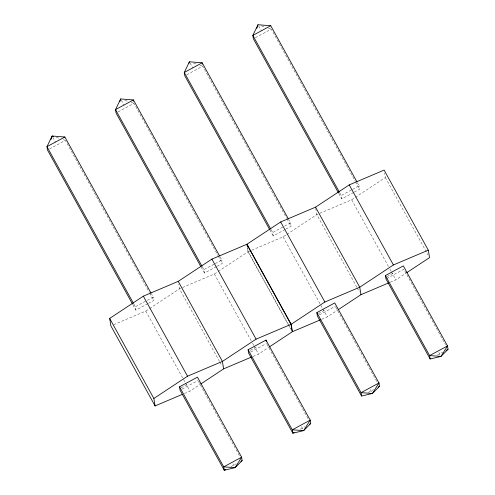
<?xml version="1.0" encoding="UTF-8"?>
<svg xmlns="http://www.w3.org/2000/svg" width="495" height="495" viewBox="0 0 495 495"><rect width="100%" height="100%" fill="white"/><g stroke="black" fill="none" stroke-linecap="round" stroke-linejoin="round"><path stroke-width="0.37" stroke-dasharray="2.48 1.86" d="M113.677 324.695L145.778 311.077L148.952 308.979M149.589 308.558L179.45 288.82L214.341 274.02L217.522 271.922M218.153 271.501L248.014 251.763L247.283 247.29M288.313 324.324L248.205 251.67L283.097 236.87L286.277 234.772M286.908 234.352L316.769 214.613L351.66 199.813L385.333 177.556L384.603 173.083M184.388 393.5L189.969 391.13L200.135 384.411M252.951 356.443L258.532 354.074L268.698 347.354M321.707 319.294L327.288 316.924L337.454 310.204M390.27 282.237L395.851 279.867L406.018 273.147M49.481 148.97L65.39 140.382L149.292 292.372M118.045 111.913L133.953 103.325L217.862 255.315M186.801 74.764L202.709 66.175L286.617 218.165M255.364 37.707L271.272 29.118L355.181 181.108M353.69 192.437L341.76 198.885L341.228 195.5L351.834 189.771M352.496 189.418L359.129 185.835L357.26 182.457M147.807 303.701L135.871 310.148L135.345 306.764L146.613 300.675M147.275 300.323L153.24 297.099L151.377 293.721M216.371 266.644L204.441 273.091L203.909 269.707L214.514 263.977M215.177 263.625L221.81 260.042L219.941 256.664M285.126 229.494L273.19 235.942L272.665 232.557L283.932 226.469M284.594 226.116L290.559 222.892L288.696 219.514M148.469 303.348L153.772 300.484L153.24 297.099M217.033 266.291L222.335 263.427L221.81 260.042M285.788 229.136L291.091 226.277L290.559 222.892M354.352 192.085L359.655 189.22L359.129 185.835M181.077 387.82L188.75 383.675M250.284 350.417L257.313 346.618M318.396 313.607L326.069 309.468M386.966 276.556L394.633 272.411M386.614 278.58L403.846 269.268L445.438 344.613M182.055 389.126L197.963 380.531M250.619 352.069L266.527 343.474M319.374 314.919L335.282 306.325M230.88 466.667L236.183 463.803M300.112 429.258L304.753 426.746M368.2 392.461L373.502 389.596M437.432 355.051L442.734 352.186M261.49 25.901L265.685 27.274M268.476 28.196L271.272 29.118M193.625 63.187L197.115 64.331M199.912 65.253L202.01 65.94M124.87 100.337L128.36 101.481M131.156 102.403L133.953 103.325M56.306 137.393L59.796 138.538M63.292 139.689L64.69 140.147M385.333 177.556L428.039 254.919M355.552 181.789L359.655 189.22M258.681 25.994L261.434 30.975M438.836 352.477L440.284 355.088M351.66 199.813L388.427 266.409M389.911 269.101L391.025 271.118M391.397 271.792L395.851 279.867M339.737 192.803L341.228 195.5M338.778 193.483L341.76 198.885M356.876 287.267L316.769 214.613L315.674 207.906M357.248 287.942L359.475 291.976M286.989 218.846L291.091 226.277M335.653 306.999L376.868 381.67M190.117 63.051L192.864 68.032M370.272 389.534L371.72 392.145M283.097 236.87L322.462 308.175M322.833 308.849L327.288 316.924M271.173 229.853L272.665 232.557M269.837 229.859L273.19 235.942M288.684 324.998L290.912 329.033M248.014 251.763L290.72 329.125M218.233 255.995L222.335 263.427M266.898 344.149L308.119 418.82M121.362 100.2L124.115 105.181M301.517 426.684L302.965 429.295M214.341 274.02L251.107 340.616M252.592 343.307L253.706 345.331M254.077 345.999L258.532 354.074M202.418 267.009L203.909 269.707M201.081 267.009L204.441 273.091M219.557 361.474L179.45 288.82L178.72 284.347M219.929 362.148L222.156 366.182M149.669 293.052L153.772 300.484M198.334 381.206L239.92 456.545M52.798 137.257L55.545 142.238M232.953 463.741L234.395 466.352M145.778 311.077L185.142 382.381M185.514 383.056L189.969 391.13M133.854 304.06L135.345 306.764M132.889 304.747L135.871 310.148M247.593 247.946L248.205 251.67"/><path stroke-width="0.74" d="M50.954 139.522L52.111 136.014L64.864 136.997L151.006 293.046M119.753 101.766L120.675 98.957L133.427 99.941L219.57 255.989M188.966 63.212L189.43 61.807L202.183 62.791L288.325 218.84M256.843 28.258L257.994 24.75L270.746 25.734L356.889 181.783M120.675 98.957L115.527 109.605L116.059 112.99L200.71 266.335M189.43 61.807L184.282 72.456L184.814 75.84L269.466 229.185M257.994 24.75L252.852 35.399L253.378 38.783L338.401 192.803M242.148 460.585L235.119 467.657L224.254 470.25L180.062 390.196L179.537 386.818L197.431 377.147L241.622 457.201L242.148 460.585L240.824 461.297M310.718 423.528L303.683 430.607L292.817 433.193L248.626 353.145L248.1 349.761L265.994 340.09L310.186 420.144L310.718 423.528L309.387 424.24M379.473 386.378L372.438 393.451L361.573 396.043L317.382 315.989L316.856 312.611L334.75 302.94L378.941 382.994L379.473 386.378L378.143 387.09M448.037 349.321L441.002 356.394L430.136 358.986L385.952 278.933L385.419 275.554L403.32 265.883L447.505 345.937L448.037 349.321L446.045 350.392M182.29 394.385L155.077 405.931L110.886 325.877L109.667 318.421L143.34 296.165L178.231 281.364L211.903 259.114L246.795 244.313L290.986 324.361L292.205 331.817L269.336 346.933M247.352 246.454L246.986 244.214L280.659 221.958L315.55 207.158L349.223 184.907L384.114 170.101L428.305 250.154L429.524 257.61L406.655 272.726M155.077 405.931L153.858 398.475L187.531 376.219L222.422 361.418L256.094 339.162L290.986 324.361M200.766 383.99L223.641 368.874L251.553 357.031M320.308 319.881L292.397 331.724L291.178 324.268L324.85 302.012L359.741 287.211L393.414 264.955L428.305 250.154M338.091 309.783L360.96 294.667L388.872 282.824M270.746 25.734L252.852 35.399L339.366 192.122M64.864 136.997L46.963 146.662L47.495 150.047L132.518 304.066M225.578 469.532L224.254 470.25L223.728 466.865L179.537 386.818M294.148 432.475L292.817 433.193L292.291 429.808L248.1 349.761M53.51 136.472L52.111 136.014L46.963 146.662L133.483 303.385M349.223 184.907L393.414 264.955M385.419 275.554L429.611 355.602L430.136 358.986M315.55 207.158L359.741 287.211L360.96 294.667M280.659 221.958L324.85 302.012M270.802 229.179L184.282 72.456L202.183 62.791L202.393 64.14M316.856 312.611L361.047 392.659L361.573 396.043M246.986 244.214L291.178 324.268M211.903 259.114L256.094 339.162M202.047 266.329L115.527 109.605L133.427 99.941L133.638 101.296M178.231 281.364L222.422 361.418L223.641 368.874M143.34 296.165L187.531 376.219M109.667 318.421L153.858 398.475M265.994 340.09L266.211 341.445M241.622 457.201L235.119 467.657L223.728 466.865L241.622 457.201M310.186 420.144L303.683 430.607L292.291 429.808L310.186 420.144M378.941 382.994L372.438 393.451L361.047 392.659L378.941 382.994M447.505 345.937L441.002 356.394L429.611 355.602L447.505 345.937"/></g></svg>
